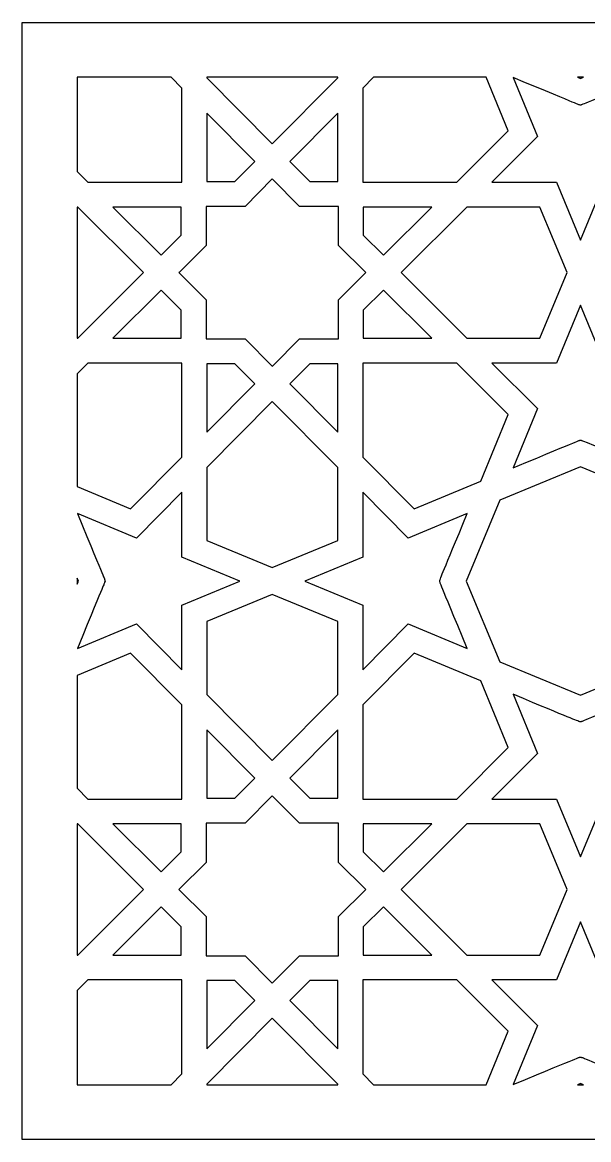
# Model space of a CAD drawing. Header units: millimetres. Extents: x -64 to 64, y -64 to 64.
# Drawn here: x -63.5 to 0.9, y -63.5 to 63.5 of the extents above; entities that cross this region are included whole.
import ezdxf

# ---------------------------------------------------------------- set-up
doc = ezdxf.new("R2010")
doc.units = ezdxf.units.MM
doc.header["$MEASUREMENT"] = 0
doc.layers.add('layer 1', color=7, linetype='Continuous')

msp = doc.modelspace()

# ---------------------------------------------------------------- linework, layer by layer
at = {"layer": 'layer 1', "color": 250}
for points, knots in [([(-63.5, 63.5), (-63.5, 63.5), (-63.5, -63.5), (-63.5, -63.5), (-63.5, -63.5), (-63.5, -63.5), (63.5, -63.5), (63.5, -63.5), (63.5, -63.5), (63.5, -63.5), (63.5, 63.5), (63.5, 63.5), (63.5, 63.5), (63.5, 63.5), (-63.5, 63.5), (-63.5, 63.5)], [0, 0, 0, 0, 0.2, 0.2, 0.2, 0.2, 0.4, 0.4, 0.4, 0.4, 0.6, 0.6, 0.6, 0.6, 1, 1, 1, 1]), ([(-57.259, 57.259), (-57.259, 57.259), (-46.5606, 57.259), (-46.5606, 57.259), (-46.5606, 57.259), (-46.5606, 57.259), (-45.3364, 56.0278), (-45.3364, 56.0278), (-45.3364, 56.0278), (-45.3364, 56.0278), (-45.3364, 45.333), (-45.3364, 45.333), (-45.3364, 45.333), (-45.3364, 45.333), (-56.031, 45.333), (-56.031, 45.333), (-56.031, 45.333), (-56.031, 45.333), (-57.259, 46.5571), (-57.259, 46.5571), (-57.259, 46.5571), (-57.259, 46.5571), (-57.259, 57.259), (-57.259, 57.259)], [0, 0, 0, 0, 0.14285714, 0.14285714, 0.14285714, 0.14285714, 0.28571429, 0.28571429, 0.28571429, 0.28571429, 0.42857143, 0.42857143, 0.42857143, 0.42857143, 0.57142857, 0.57142857, 0.57142857, 0.57142857, 0.71428571, 0.71428571, 0.71428571, 0.71428571, 1, 1, 1, 1]), ([(-42.5115, 57.259), (-42.5115, 57.259), (-27.6024, 57.259), (-27.6024, 57.259), (-27.6024, 57.259), (-27.6024, 57.259), (-27.6024, 57.1959), (-27.6024, 57.1959), (-27.6024, 57.1959), (-27.6024, 57.1959), (-35.0569, 49.7025), (-35.0569, 49.7025), (-35.0569, 49.7025), (-35.0569, 49.7025), (-42.5115, 57.1959), (-42.5115, 57.1959), (-42.5115, 57.1959), (-42.5115, 57.1959), (-42.5115, 57.259), (-42.5115, 57.259)], [0, 0, 0, 0, 0.16666667, 0.16666667, 0.16666667, 0.16666667, 0.33333333, 0.33333333, 0.33333333, 0.33333333, 0.5, 0.5, 0.5, 0.5, 0.66666667, 0.66666667, 0.66666667, 0.66666667, 1, 1, 1, 1]), ([(-24.7773, 56.0278), (-24.7773, 56.0278), (-23.5493, 57.259), (-23.5493, 57.259), (-23.5493, 57.259), (-23.5493, 57.259), (-10.7262, 57.259), (-10.7262, 57.259), (-10.7262, 57.259), (-10.7262, 57.259), (-8.2074, 51.1799), (-8.2074, 51.1799), (-8.2074, 51.1799), (-8.2074, 51.1799), (-14.0825, 45.333), (-14.0825, 45.333), (-14.0825, 45.333), (-14.0825, 45.333), (-24.7773, 45.333), (-24.7773, 45.333), (-24.7773, 45.333), (-24.7773, 45.333), (-24.7773, 56.0278), (-24.7773, 56.0278)], [0, 0, 0, 0, 0.14285714, 0.14285714, 0.14285714, 0.14285714, 0.28571429, 0.28571429, 0.28571429, 0.28571429, 0.42857143, 0.42857143, 0.42857143, 0.42857143, 0.57142857, 0.57142857, 0.57142857, 0.57142857, 0.71428571, 0.71428571, 0.71428571, 0.71428571, 1, 1, 1, 1]), ([(-0.0332, 54.0851), (0.3658, 54.2117), (-0.5634, 53.8399), (7.6588, 57.2308), (7.6588, 57.2308), (7.6588, 57.2308), (4.8726, 50.515), (4.8726, 50.515), (4.8726, 50.515), (4.8726, 50.515), (10.0792, 45.333), (10.0792, 45.333), (10.0792, 45.333), (10.0792, 45.333), (2.7266, 45.333), (2.7266, 45.333), (2.7266, 45.333), (2.7266, 45.333), (-0.0035, 38.7473), (-0.0035, 38.7473), (-0.0035, 38.7473), (-0.0035, 38.7473), (-2.7298, 45.333), (-2.7298, 45.333), (-2.7298, 45.333), (-2.7298, 45.333), (-10.0792, 45.333), (-10.0792, 45.333), (-10.0792, 45.333), (-10.0792, 45.333), (-4.8757, 50.515), (-4.8757, 50.515), (-4.8757, 50.515), (-4.8757, 50.515), (-7.662, 57.2308), (-7.662, 57.2308), (-7.662, 57.2308), (0.5048, 53.8494), (-0.4325, 54.2318), (-0.0332, 54.0851)], [0, 0, 0, 0, 0.09090909, 0.09090909, 0.09090909, 0.09090909, 0.18181818, 0.18181818, 0.18181818, 0.18181818, 0.27272727, 0.27272727, 0.27272727, 0.27272727, 0.36363636, 0.36363636, 0.36363636, 0.36363636, 0.45454545, 0.45454545, 0.45454545, 0.45454545, 0.54545455, 0.54545455, 0.54545455, 0.54545455, 0.63636364, 0.63636364, 0.63636364, 0.63636364, 0.72727273, 0.72727273, 0.72727273, 0.72727273, 0.81818182, 0.81818182, 0.81818182, 0.81818182, 1, 1, 1, 1]), ([(0.338, 57.259), (0.338, 57.259), (-0.0035, 57.1186), (-0.0035, 57.1186), (-0.0035, 57.1186), (-0.0035, 57.1186), (-0.3411, 57.259), (-0.3411, 57.259), (-0.3411, 57.259), (-0.3411, 57.259), (0.338, 57.259), (0.338, 57.259)], [0, 0, 0, 0, 0.25, 0.25, 0.25, 0.25, 0.5, 0.5, 0.5, 0.5, 1, 1, 1, 1]), ([(-42.5115, 53.1851), (-42.5115, 53.1851), (-37.048, 47.6973), (-37.048, 47.6973), (-37.048, 47.6973), (-37.048, 47.6973), (-39.3136, 45.4106), (-39.3136, 45.4106), (-39.3136, 45.4106), (-39.3136, 45.4106), (-42.5115, 45.4106), (-42.5115, 45.4106), (-42.5115, 45.4106), (-42.5115, 45.4106), (-42.5115, 53.1851), (-42.5115, 53.1851)], [0, 0, 0, 0, 0.2, 0.2, 0.2, 0.2, 0.4, 0.4, 0.4, 0.4, 0.6, 0.6, 0.6, 0.6, 1, 1, 1, 1]), ([(-27.6024, 53.1851), (-27.6024, 53.1851), (-27.6024, 45.4106), (-27.6024, 45.4106), (-27.6024, 45.4106), (-27.6024, 45.4106), (-30.8001, 45.4106), (-30.8001, 45.4106), (-30.8001, 45.4106), (-30.8001, 45.4106), (-33.0692, 47.6973), (-33.0692, 47.6973), (-33.0692, 47.6973), (-33.0692, 47.6973), (-27.6024, 53.1851), (-27.6024, 53.1851)], [0, 0, 0, 0, 0.2, 0.2, 0.2, 0.2, 0.4, 0.4, 0.4, 0.4, 0.6, 0.6, 0.6, 0.6, 1, 1, 1, 1]), ([(-42.5888, 42.5856), (-42.5888, 42.5856), (-38.1351, 42.5856), (-38.1351, 42.5856), (-38.1351, 42.5856), (-38.1351, 42.5856), (-35.0603, 45.6953), (-35.0603, 45.6953), (-35.0603, 45.6953), (-35.0603, 45.6953), (-31.975, 42.5856), (-31.975, 42.5856), (-31.975, 42.5856), (-31.975, 42.5856), (-27.5283, 42.5856), (-27.5283, 42.5856), (-27.5283, 42.5856), (-27.5283, 42.5856), (-27.5283, 38.1353), (-27.5283, 38.1353), (-27.5283, 38.1353), (-27.5283, 38.1353), (-24.4182, 35.0534), (-24.4182, 35.0534), (-24.4182, 35.0534), (-24.4182, 35.0534), (-27.5283, 31.9751), (-27.5283, 31.9751), (-27.5283, 31.9751), (-27.5283, 31.9751), (-27.5283, 27.5213), (-27.5283, 27.5213), (-27.5283, 27.5213), (-27.5283, 27.5213), (-31.975, 27.5213), (-31.975, 27.5213), (-31.975, 27.5213), (-31.975, 27.5213), (-35.011, 24.4606), (-35.011, 24.4606), (-35.011, 24.4606), (-35.011, 24.4606), (-35.0146, 24.4676), (-35.0146, 24.4676), (-35.0146, 24.4676), (-35.0146, 24.4676), (-35.0639, 24.4221), (-35.0639, 24.4221), (-35.0639, 24.4221), (-35.0639, 24.4221), (-38.1351, 27.5213), (-38.1351, 27.5213), (-38.1351, 27.5213), (-38.1351, 27.5213), (-42.5888, 27.5213), (-42.5888, 27.5213), (-42.5888, 27.5213), (-42.5888, 27.5213), (-42.5888, 31.9751), (-42.5888, 31.9751), (-42.5888, 31.9751), (-42.5888, 31.9751), (-45.6917, 35.0499), (-45.6917, 35.0499), (-45.6917, 35.0499), (-45.6917, 35.0499), (-45.6355, 35.1095), (-45.6355, 35.1095), (-45.6355, 35.1095), (-45.6355, 35.1095), (-42.5888, 38.1353), (-42.5888, 38.1353), (-42.5888, 38.1353), (-42.5888, 38.1353), (-42.5888, 42.5856), (-42.5888, 42.5856)], [0, 0, 0, 0, 0.05, 0.05, 0.05, 0.05, 0.1, 0.1, 0.1, 0.1, 0.15, 0.15, 0.15, 0.15, 0.2, 0.2, 0.2, 0.2, 0.25, 0.25, 0.25, 0.25, 0.3, 0.3, 0.3, 0.3, 0.35, 0.35, 0.35, 0.35, 0.4, 0.4, 0.4, 0.4, 0.45, 0.45, 0.45, 0.45, 0.5, 0.5, 0.5, 0.5, 0.55, 0.55, 0.55, 0.55, 0.6, 0.6, 0.6, 0.6, 0.65, 0.65, 0.65, 0.65, 0.7, 0.7, 0.7, 0.7, 0.75, 0.75, 0.75, 0.75, 0.8, 0.8, 0.8, 0.8, 0.85, 0.85, 0.85, 0.85, 0.9, 0.9, 0.9, 0.9, 1, 1, 1, 1]), ([(-57.259, 42.508), (-57.259, 42.508), (-57.1956, 42.508), (-57.1956, 42.508), (-57.1956, 42.508), (-57.1956, 42.508), (-49.7057, 35.0534), (-49.7057, 35.0534), (-49.7057, 35.0534), (-49.7057, 35.0534), (-57.1956, 27.6024), (-57.1956, 27.6024), (-57.1956, 27.6024), (-57.1956, 27.6024), (-57.259, 27.6024), (-57.259, 27.6024), (-57.259, 27.6024), (-57.259, 27.6024), (-57.259, 42.508), (-57.259, 42.508)], [0, 0, 0, 0, 0.16666667, 0.16666667, 0.16666667, 0.16666667, 0.33333333, 0.33333333, 0.33333333, 0.33333333, 0.5, 0.5, 0.5, 0.5, 0.66666667, 0.66666667, 0.66666667, 0.66666667, 1, 1, 1, 1]), ([(-53.1851, 42.508), (-53.1851, 42.508), (-45.4139, 42.508), (-45.4139, 42.508), (-45.4139, 42.508), (-45.4139, 42.508), (-45.4139, 39.31), (-45.4139, 39.31), (-45.4139, 39.31), (-45.4139, 39.31), (-47.7005, 37.041), (-47.7005, 37.041), (-47.7005, 37.041), (-47.7005, 37.041), (-53.1851, 42.508), (-53.1851, 42.508)], [0, 0, 0, 0, 0.2, 0.2, 0.2, 0.2, 0.4, 0.4, 0.4, 0.4, 0.6, 0.6, 0.6, 0.6, 1, 1, 1, 1]), ([(-22.413, 37.041), (-22.413, 37.041), (-24.7033, 39.31), (-24.7033, 39.31), (-24.7033, 39.31), (-24.7033, 39.31), (-24.7033, 42.508), (-24.7033, 42.508), (-24.7033, 42.508), (-24.7033, 42.508), (-16.9252, 42.508), (-16.9252, 42.508), (-16.9252, 42.508), (-16.9252, 42.508), (-22.413, 37.041), (-22.413, 37.041)], [0, 0, 0, 0, 0.2, 0.2, 0.2, 0.2, 0.4, 0.4, 0.4, 0.4, 0.6, 0.6, 0.6, 0.6, 1, 1, 1, 1]), ([(-4.6193, 27.6024), (-4.6193, 27.6024), (-12.9145, 27.6024), (-12.9145, 27.6024), (-12.9145, 27.6024), (-12.9145, 27.6024), (-20.4078, 35.0534), (-20.4078, 35.0534), (-20.4078, 35.0534), (-20.4078, 35.0534), (-12.9145, 42.508), (-12.9145, 42.508), (-12.9145, 42.508), (-12.9145, 42.508), (-4.6193, 42.508), (-4.6193, 42.508), (-4.6193, 42.508), (-4.6193, 42.508), (-1.5304, 35.0534), (-1.5304, 35.0534), (-1.5304, 35.0534), (-1.5304, 35.0534), (-4.6193, 27.6024), (-4.6193, 27.6024)], [0, 0, 0, 0, 0.14285714, 0.14285714, 0.14285714, 0.14285714, 0.28571429, 0.28571429, 0.28571429, 0.28571429, 0.42857143, 0.42857143, 0.42857143, 0.42857143, 0.57142857, 0.57142857, 0.57142857, 0.57142857, 0.71428571, 0.71428571, 0.71428571, 0.71428571, 1, 1, 1, 1]), ([(-45.4139, 30.7968), (-45.4139, 30.7968), (-45.4139, 27.6024), (-45.4139, 27.6024), (-45.4139, 27.6024), (-45.4139, 27.6024), (-53.1851, 27.6024), (-53.1851, 27.6024), (-53.1851, 27.6024), (-53.1851, 27.6024), (-47.7005, 33.0623), (-47.7005, 33.0623), (-47.7005, 33.0623), (-47.7005, 33.0623), (-45.4139, 30.7968), (-45.4139, 30.7968)], [0, 0, 0, 0, 0.2, 0.2, 0.2, 0.2, 0.4, 0.4, 0.4, 0.4, 0.6, 0.6, 0.6, 0.6, 1, 1, 1, 1]), ([(-16.9252, 27.6024), (-16.9252, 27.6024), (-24.7033, 27.6024), (-24.7033, 27.6024), (-24.7033, 27.6024), (-24.7033, 27.6024), (-24.7033, 30.7968), (-24.7033, 30.7968), (-24.7033, 30.7968), (-24.7033, 30.7968), (-22.413, 33.0623), (-22.413, 33.0623), (-22.413, 33.0623), (-22.413, 33.0623), (-16.9252, 27.6024), (-16.9252, 27.6024)], [0, 0, 0, 0, 0.2, 0.2, 0.2, 0.2, 0.4, 0.4, 0.4, 0.4, 0.6, 0.6, 0.6, 0.6, 1, 1, 1, 1]), ([(2.7266, 24.7738), (2.7266, 24.7738), (10.0792, 24.7738), (10.0792, 24.7738), (10.0792, 24.7738), (10.0792, 24.7738), (4.8726, 19.5919), (4.8726, 19.5919), (4.8726, 19.5919), (4.8726, 19.5919), (7.6588, 12.8725), (7.6588, 12.8725), (7.6588, 12.8725), (-0.4971, 16.2588), (0.4466, 15.8838), (0, 16.0136), (0, 16.0136), (-0.3517, 15.9036), (0.5771, 16.2768), (-7.662, 12.8725), (-7.662, 12.8725), (-7.662, 12.8725), (-4.8757, 19.5919), (-4.8757, 19.5919), (-4.8757, 19.5919), (-4.8757, 19.5919), (-10.0792, 24.7738), (-10.0792, 24.7738), (-10.0792, 24.7738), (-10.0792, 24.7738), (-2.7298, 24.7738), (-2.7298, 24.7738), (-2.7298, 24.7738), (-2.7298, 24.7738), (-0.0035, 31.3595), (-0.0035, 31.3595), (-0.0035, 31.3595), (-0.0035, 31.3595), (2.7266, 24.7738), (2.7266, 24.7738)], [0, 0, 0, 0, 0.09090909, 0.09090909, 0.09090909, 0.09090909, 0.18181818, 0.18181818, 0.18181818, 0.18181818, 0.27272727, 0.27272727, 0.27272727, 0.27272727, 0.36363636, 0.36363636, 0.36363636, 0.36363636, 0.45454545, 0.45454545, 0.45454545, 0.45454545, 0.54545455, 0.54545455, 0.54545455, 0.54545455, 0.63636364, 0.63636364, 0.63636364, 0.63636364, 0.72727273, 0.72727273, 0.72727273, 0.72727273, 0.81818182, 0.81818182, 0.81818182, 0.81818182, 1, 1, 1, 1]), ([(-57.259, 23.5529), (-57.259, 23.5529), (-56.031, 24.7738), (-56.031, 24.7738), (-56.031, 24.7738), (-56.031, 24.7738), (-45.3364, 24.7738), (-45.3364, 24.7738), (-45.3364, 24.7738), (-45.3364, 24.7738), (-45.3364, 14.079), (-45.3364, 14.079), (-45.3364, 14.079), (-45.3364, 14.079), (-51.1798, 8.2038), (-51.1798, 8.2038), (-51.1798, 8.2038), (-51.1798, 8.2038), (-57.259, 10.7266), (-57.259, 10.7266), (-57.259, 10.7266), (-57.259, 10.7266), (-57.259, 23.5529), (-57.259, 23.5529)], [0, 0, 0, 0, 0.14285714, 0.14285714, 0.14285714, 0.14285714, 0.28571429, 0.28571429, 0.28571429, 0.28571429, 0.42857143, 0.42857143, 0.42857143, 0.42857143, 0.57142857, 0.57142857, 0.57142857, 0.57142857, 0.71428571, 0.71428571, 0.71428571, 0.71428571, 1, 1, 1, 1]), ([(-42.5115, 16.9252), (-42.5115, 16.9252), (-42.5115, 24.6962), (-42.5115, 24.6962), (-42.5115, 24.6962), (-42.5115, 24.6962), (-39.3136, 24.6962), (-39.3136, 24.6962), (-39.3136, 24.6962), (-39.3136, 24.6962), (-37.048, 22.4134), (-37.048, 22.4134), (-37.048, 22.4134), (-37.048, 22.4134), (-42.5115, 16.9252), (-42.5115, 16.9252)], [0, 0, 0, 0, 0.2, 0.2, 0.2, 0.2, 0.4, 0.4, 0.4, 0.4, 0.6, 0.6, 0.6, 0.6, 1, 1, 1, 1]), ([(-33.0692, 22.4134), (-33.0692, 22.4134), (-30.8001, 24.6962), (-30.8001, 24.6962), (-30.8001, 24.6962), (-30.8001, 24.6962), (-27.6024, 24.6962), (-27.6024, 24.6962), (-27.6024, 24.6962), (-27.6024, 24.6962), (-27.6024, 16.9252), (-27.6024, 16.9252), (-27.6024, 16.9252), (-27.6024, 16.9252), (-33.0692, 22.4134), (-33.0692, 22.4134)], [0, 0, 0, 0, 0.2, 0.2, 0.2, 0.2, 0.4, 0.4, 0.4, 0.4, 0.6, 0.6, 0.6, 0.6, 1, 1, 1, 1]), ([(-14.0825, 24.7738), (-14.0825, 24.7738), (-8.2074, 18.9304), (-8.2074, 18.9304), (-8.2074, 18.9304), (-8.2074, 18.9304), (-11.3524, 11.3492), (-11.3524, 11.3492), (-11.3524, 11.3492), (-11.3524, 11.3492), (-18.9304, 8.2038), (-18.9304, 8.2038), (-18.9304, 8.2038), (-18.9304, 8.2038), (-24.7773, 14.079), (-24.7773, 14.079), (-24.7773, 14.079), (-24.7773, 14.079), (-24.7773, 24.7738), (-24.7773, 24.7738), (-24.7773, 24.7738), (-24.7773, 24.7738), (-14.0825, 24.7738), (-14.0825, 24.7738)], [0, 0, 0, 0, 0.14285714, 0.14285714, 0.14285714, 0.14285714, 0.28571429, 0.28571429, 0.28571429, 0.28571429, 0.42857143, 0.42857143, 0.42857143, 0.42857143, 0.57142857, 0.57142857, 0.57142857, 0.57142857, 0.71428571, 0.71428571, 0.71428571, 0.71428571, 1, 1, 1, 1]), ([(-35.0569, 20.4078), (-35.0569, 20.4078), (-27.6024, 12.9148), (-27.6024, 12.9148), (-27.6024, 12.9148), (-27.6024, 12.9148), (-27.6024, 4.6122), (-27.6024, 4.6122), (-27.6024, 4.6122), (-27.6024, 4.6122), (-35.0569, 1.5268), (-35.0569, 1.5268), (-35.0569, 1.5268), (-35.0569, 1.5268), (-42.5115, 4.6122), (-42.5115, 4.6122), (-42.5115, 4.6122), (-42.5115, 4.6122), (-42.5115, 12.9148), (-42.5115, 12.9148), (-42.5115, 12.9148), (-42.5115, 12.9148), (-35.0569, 20.4078), (-35.0569, 20.4078)], [0, 0, 0, 0, 0.14285714, 0.14285714, 0.14285714, 0.14285714, 0.28571429, 0.28571429, 0.28571429, 0.28571429, 0.42857143, 0.42857143, 0.42857143, 0.42857143, 0.57142857, 0.57142857, 0.57142857, 0.57142857, 0.71428571, 0.71428571, 0.71428571, 0.71428571, 1, 1, 1, 1]), ([(12.9921, -0.0035), (12.9921, -0.0035), (9.1821, -9.1856), (9.1821, -9.1856), (9.1821, -9.1856), (9.1821, -9.1856), (-0.0035, -12.9921), (-0.0035, -12.9921), (-0.0035, -12.9921), (-0.0035, -12.9921), (-9.1856, -9.1856), (-9.1856, -9.1856), (-9.1856, -9.1856), (-9.1856, -9.1856), (-12.9917, -0.0035), (-12.9917, -0.0035), (-12.9917, -0.0035), (-12.9917, -0.0035), (-9.1856, 9.1786), (-9.1856, 9.1786), (-9.1856, 9.1786), (-9.1856, 9.1786), (-0.0035, 12.9921), (-0.0035, 12.9921), (-0.0035, 12.9921), (-0.0035, 12.9921), (9.1821, 9.1786), (9.1821, 9.1786), (9.1821, 9.1786), (9.1821, 9.1786), (12.9921, -0.0035), (12.9921, -0.0035)], [0, 0, 0, 0, 0.11111111, 0.11111111, 0.11111111, 0.11111111, 0.22222222, 0.22222222, 0.22222222, 0.22222222, 0.33333333, 0.33333333, 0.33333333, 0.33333333, 0.44444444, 0.44444444, 0.44444444, 0.44444444, 0.55555556, 0.55555556, 0.55555556, 0.55555556, 0.66666667, 0.66666667, 0.66666667, 0.66666667, 0.77777778, 0.77777778, 0.77777778, 0.77777778, 1, 1, 1, 1]), ([(-57.2378, 7.6553), (-57.2378, 7.6553), (-50.5185, 4.8726), (-50.5185, 4.8726), (-50.5185, 4.8726), (-50.5185, 4.8726), (-45.3364, 10.0792), (-45.3364, 10.0792), (-45.3364, 10.0792), (-45.3364, 10.0792), (-45.3364, 2.7231), (-45.3364, 2.7231), (-45.3364, 2.7231), (-45.3364, 2.7231), (-38.7508, -0.0035), (-38.7508, -0.0035), (-38.7508, -0.0035), (-38.7508, -0.0035), (-45.3364, -2.7301), (-45.3364, -2.7301), (-45.3364, -2.7301), (-45.3364, -2.7301), (-45.3364, -10.0792), (-45.3364, -10.0792), (-45.3364, -10.0792), (-45.3364, -10.0792), (-50.5185, -4.8757), (-50.5185, -4.8757), (-50.5185, -4.8757), (-50.5185, -4.8757), (-57.2378, -7.6623), (-57.2378, -7.6623), (-57.2378, -7.6623), (-53.7332, 0.7867), (-54.3898, -0.8096), (-54.0858, 0), (-54.0858, 0), (-54.2218, 0.4082), (-53.9105, -0.3637), (-57.2378, 7.6553)], [0, 0, 0, 0, 0.09090909, 0.09090909, 0.09090909, 0.09090909, 0.18181818, 0.18181818, 0.18181818, 0.18181818, 0.27272727, 0.27272727, 0.27272727, 0.27272727, 0.36363636, 0.36363636, 0.36363636, 0.36363636, 0.45454545, 0.45454545, 0.45454545, 0.45454545, 0.54545455, 0.54545455, 0.54545455, 0.54545455, 0.63636364, 0.63636364, 0.63636364, 0.63636364, 0.72727273, 0.72727273, 0.72727273, 0.72727273, 0.81818182, 0.81818182, 0.81818182, 0.81818182, 1, 1, 1, 1]), ([(-31.3629, -0.0035), (-31.3629, -0.0035), (-24.7773, 2.7231), (-24.7773, 2.7231), (-24.7773, 2.7231), (-24.7773, 2.7231), (-24.7773, 10.0792), (-24.7773, 10.0792), (-24.7773, 10.0792), (-24.7773, 10.0792), (-19.5989, 4.8726), (-19.5989, 4.8726), (-19.5989, 4.8726), (-19.5989, 4.8726), (-12.8792, 7.6588), (-12.8792, 7.6588), (-12.8792, 7.6588), (-15.693, 0.8834), (-15.9106, 0.3736), (-16.0175, 0), (-16.0175, 0), (-15.912, -0.3687), (-16.1893, 0.3214), (-12.8792, -7.6623), (-12.8792, -7.6623), (-12.8792, -7.6623), (-19.5989, -4.8757), (-19.5989, -4.8757), (-19.5989, -4.8757), (-19.5989, -4.8757), (-24.7773, -10.0792), (-24.7773, -10.0792), (-24.7773, -10.0792), (-24.7773, -10.0792), (-24.7773, -2.7301), (-24.7773, -2.7301), (-24.7773, -2.7301), (-24.7773, -2.7301), (-31.3629, -0.0035), (-31.3629, -0.0035)], [0, 0, 0, 0, 0.09090909, 0.09090909, 0.09090909, 0.09090909, 0.18181818, 0.18181818, 0.18181818, 0.18181818, 0.27272727, 0.27272727, 0.27272727, 0.27272727, 0.36363636, 0.36363636, 0.36363636, 0.36363636, 0.45454545, 0.45454545, 0.45454545, 0.45454545, 0.54545455, 0.54545455, 0.54545455, 0.54545455, 0.63636364, 0.63636364, 0.63636364, 0.63636364, 0.72727273, 0.72727273, 0.72727273, 0.72727273, 0.81818182, 0.81818182, 0.81818182, 0.81818182, 1, 1, 1, 1]), ([(-57.259, 0.3341), (-57.259, 0.3341), (-57.1183, -0.0035), (-57.1183, -0.0035), (-57.1183, -0.0035), (-57.1183, -0.0035), (-57.259, -0.3411), (-57.259, -0.3411), (-57.259, -0.3411), (-57.259, -0.3411), (-57.259, 0.3341), (-57.259, 0.3341)], [0, 0, 0, 0, 0.25, 0.25, 0.25, 0.25, 0.5, 0.5, 0.5, 0.5, 1, 1, 1, 1]), ([(-35.0569, -20.4078), (-35.0569, -20.4078), (-42.5115, -12.9145), (-42.5115, -12.9145), (-42.5115, -12.9145), (-42.5115, -12.9145), (-42.5115, -4.6193), (-42.5115, -4.6193), (-42.5115, -4.6193), (-42.5115, -4.6193), (-35.0569, -1.5304), (-35.0569, -1.5304), (-35.0569, -1.5304), (-35.0569, -1.5304), (-27.6024, -4.6193), (-27.6024, -4.6193), (-27.6024, -4.6193), (-27.6024, -4.6193), (-27.6024, -12.9145), (-27.6024, -12.9145), (-27.6024, -12.9145), (-27.6024, -12.9145), (-35.0569, -20.4078), (-35.0569, -20.4078)], [0, 0, 0, 0, 0.14285714, 0.14285714, 0.14285714, 0.14285714, 0.28571429, 0.28571429, 0.28571429, 0.28571429, 0.42857143, 0.42857143, 0.42857143, 0.42857143, 0.57142857, 0.57142857, 0.57142857, 0.57142857, 0.71428571, 0.71428571, 0.71428571, 0.71428571, 1, 1, 1, 1]), ([(-57.259, -10.7301), (-57.259, -10.7301), (-51.1798, -8.2109), (-51.1798, -8.2109), (-51.1798, -8.2109), (-51.1798, -8.2109), (-45.3364, -14.0861), (-45.3364, -14.0861), (-45.3364, -14.0861), (-45.3364, -14.0861), (-45.3364, -24.7809), (-45.3364, -24.7809), (-45.3364, -24.7809), (-45.3364, -24.7809), (-56.031, -24.7809), (-56.031, -24.7809), (-56.031, -24.7809), (-56.031, -24.7809), (-57.259, -23.5564), (-57.259, -23.5564), (-57.259, -23.5564), (-57.259, -23.5564), (-57.259, -10.7301), (-57.259, -10.7301)], [0, 0, 0, 0, 0.14285714, 0.14285714, 0.14285714, 0.14285714, 0.28571429, 0.28571429, 0.28571429, 0.28571429, 0.42857143, 0.42857143, 0.42857143, 0.42857143, 0.57142857, 0.57142857, 0.57142857, 0.57142857, 0.71428571, 0.71428571, 0.71428571, 0.71428571, 1, 1, 1, 1]), ([(-24.7773, -14.0861), (-24.7773, -14.0861), (-18.9304, -8.2109), (-18.9304, -8.2109), (-18.9304, -8.2109), (-18.9304, -8.2109), (-11.3524, -11.3527), (-11.3524, -11.3527), (-11.3524, -11.3527), (-11.3524, -11.3527), (-8.2074, -18.9304), (-8.2074, -18.9304), (-8.2074, -18.9304), (-8.2074, -18.9304), (-14.0825, -24.7809), (-14.0825, -24.7809), (-14.0825, -24.7809), (-14.0825, -24.7809), (-24.7773, -24.7809), (-24.7773, -24.7809), (-24.7773, -24.7809), (-24.7773, -24.7809), (-24.7773, -14.0861), (-24.7773, -14.0861)], [0, 0, 0, 0, 0.14285714, 0.14285714, 0.14285714, 0.14285714, 0.28571429, 0.28571429, 0.28571429, 0.28571429, 0.42857143, 0.42857143, 0.42857143, 0.42857143, 0.57142857, 0.57142857, 0.57142857, 0.57142857, 0.71428571, 0.71428571, 0.71428571, 0.71428571, 1, 1, 1, 1]), ([(-2.7298, -24.7809), (-2.7298, -24.7809), (-10.0792, -24.7809), (-10.0792, -24.7809), (-10.0792, -24.7809), (-10.0792, -24.7809), (-4.8757, -19.5986), (-4.8757, -19.5986), (-4.8757, -19.5986), (-4.8757, -19.5986), (-7.662, -12.8792), (-7.662, -12.8792), (-7.662, -12.8792), (-1.0389, -15.6231), (-0.4452, -15.8817), (0, -16.0186), (0, -16.0186), (0.3517, -15.9015), (-0.5771, -16.2761), (7.6588, -12.8792), (7.6588, -12.8792), (7.6588, -12.8792), (4.8726, -19.5986), (4.8726, -19.5986), (4.8726, -19.5986), (4.8726, -19.5986), (10.0792, -24.7809), (10.0792, -24.7809), (10.0792, -24.7809), (10.0792, -24.7809), (2.7266, -24.7809), (2.7266, -24.7809), (2.7266, -24.7809), (2.7266, -24.7809), (-0.0035, -31.3665), (-0.0035, -31.3665), (-0.0035, -31.3665), (-0.0035, -31.3665), (-2.7298, -24.7809), (-2.7298, -24.7809)], [0, 0, 0, 0, 0.09090909, 0.09090909, 0.09090909, 0.09090909, 0.18181818, 0.18181818, 0.18181818, 0.18181818, 0.27272727, 0.27272727, 0.27272727, 0.27272727, 0.36363636, 0.36363636, 0.36363636, 0.36363636, 0.45454545, 0.45454545, 0.45454545, 0.45454545, 0.54545455, 0.54545455, 0.54545455, 0.54545455, 0.63636364, 0.63636364, 0.63636364, 0.63636364, 0.72727273, 0.72727273, 0.72727273, 0.72727273, 0.81818182, 0.81818182, 0.81818182, 0.81818182, 1, 1, 1, 1]), ([(-42.5115, -16.9252), (-42.5115, -16.9252), (-37.048, -22.413), (-37.048, -22.413), (-37.048, -22.413), (-37.048, -22.413), (-39.3136, -24.7033), (-39.3136, -24.7033), (-39.3136, -24.7033), (-39.3136, -24.7033), (-42.5115, -24.7033), (-42.5115, -24.7033), (-42.5115, -24.7033), (-42.5115, -24.7033), (-42.5115, -16.9252), (-42.5115, -16.9252)], [0, 0, 0, 0, 0.2, 0.2, 0.2, 0.2, 0.4, 0.4, 0.4, 0.4, 0.6, 0.6, 0.6, 0.6, 1, 1, 1, 1]), ([(-27.6024, -16.9252), (-27.6024, -16.9252), (-27.6024, -24.7033), (-27.6024, -24.7033), (-27.6024, -24.7033), (-27.6024, -24.7033), (-30.8001, -24.7033), (-30.8001, -24.7033), (-30.8001, -24.7033), (-30.8001, -24.7033), (-33.0692, -22.413), (-33.0692, -22.413), (-33.0692, -22.413), (-33.0692, -22.413), (-27.6024, -16.9252), (-27.6024, -16.9252)], [0, 0, 0, 0, 0.2, 0.2, 0.2, 0.2, 0.4, 0.4, 0.4, 0.4, 0.6, 0.6, 0.6, 0.6, 1, 1, 1, 1]), ([(-27.5283, -42.5887), (-27.5283, -42.5887), (-31.975, -42.5887), (-31.975, -42.5887), (-31.975, -42.5887), (-31.975, -42.5887), (-35.0569, -45.6988), (-35.0569, -45.6988), (-35.0569, -45.6988), (-35.0569, -45.6988), (-38.1351, -42.5887), (-38.1351, -42.5887), (-38.1351, -42.5887), (-38.1351, -42.5887), (-42.5888, -42.5887), (-42.5888, -42.5887), (-42.5888, -42.5887), (-42.5888, -42.5887), (-42.5888, -38.1353), (-42.5888, -38.1353), (-42.5888, -38.1353), (-42.5888, -38.1353), (-45.6952, -35.0605), (-45.6952, -35.0605), (-45.6952, -35.0605), (-45.6952, -35.0605), (-42.5888, -31.9786), (-42.5888, -31.9786), (-42.5888, -31.9786), (-42.5888, -31.9786), (-42.5888, -27.5283), (-42.5888, -27.5283), (-42.5888, -27.5283), (-42.5888, -27.5283), (-38.1351, -27.5283), (-38.1351, -27.5283), (-38.1351, -27.5283), (-38.1351, -27.5283), (-35.0569, -24.4186), (-35.0569, -24.4186), (-35.0569, -24.4186), (-35.0569, -24.4186), (-31.975, -27.5283), (-31.975, -27.5283), (-31.975, -27.5283), (-31.975, -27.5283), (-27.5283, -27.5283), (-27.5283, -27.5283), (-27.5283, -27.5283), (-27.5283, -27.5283), (-27.5283, -31.9786), (-27.5283, -31.9786), (-27.5283, -31.9786), (-27.5283, -31.9786), (-24.4182, -35.0605), (-24.4182, -35.0605), (-24.4182, -35.0605), (-24.4182, -35.0605), (-27.5283, -38.1353), (-27.5283, -38.1353), (-27.5283, -38.1353), (-27.5283, -38.1353), (-27.5283, -42.5887), (-27.5283, -42.5887)], [0, 0, 0, 0, 0.05882353, 0.05882353, 0.05882353, 0.05882353, 0.11764706, 0.11764706, 0.11764706, 0.11764706, 0.17647059, 0.17647059, 0.17647059, 0.17647059, 0.23529412, 0.23529412, 0.23529412, 0.23529412, 0.29411765, 0.29411765, 0.29411765, 0.29411765, 0.35294118, 0.35294118, 0.35294118, 0.35294118, 0.41176471, 0.41176471, 0.41176471, 0.41176471, 0.47058824, 0.47058824, 0.47058824, 0.47058824, 0.52941176, 0.52941176, 0.52941176, 0.52941176, 0.58823529, 0.58823529, 0.58823529, 0.58823529, 0.64705882, 0.64705882, 0.64705882, 0.64705882, 0.70588235, 0.70588235, 0.70588235, 0.70588235, 0.76470588, 0.76470588, 0.76470588, 0.76470588, 0.82352941, 0.82352941, 0.82352941, 0.82352941, 0.88235294, 0.88235294, 0.88235294, 0.88235294, 1, 1, 1, 1]), ([(-57.259, -27.6059), (-57.259, -27.6059), (-57.1956, -27.6059), (-57.1956, -27.6059), (-57.1956, -27.6059), (-57.1956, -27.6059), (-49.7057, -35.0569), (-49.7057, -35.0569), (-49.7057, -35.0569), (-49.7057, -35.0569), (-57.1956, -42.5115), (-57.1956, -42.5115), (-57.1956, -42.5115), (-57.1956, -42.5115), (-57.259, -42.5115), (-57.259, -42.5115), (-57.259, -42.5115), (-57.259, -42.5115), (-57.259, -27.6059), (-57.259, -27.6059)], [0, 0, 0, 0, 0.16666667, 0.16666667, 0.16666667, 0.16666667, 0.33333333, 0.33333333, 0.33333333, 0.33333333, 0.5, 0.5, 0.5, 0.5, 0.66666667, 0.66666667, 0.66666667, 0.66666667, 1, 1, 1, 1]), ([(-53.1851, -27.6059), (-53.1851, -27.6059), (-45.4139, -27.6059), (-45.4139, -27.6059), (-45.4139, -27.6059), (-45.4139, -27.6059), (-45.4139, -30.8034), (-45.4139, -30.8034), (-45.4139, -30.8034), (-45.4139, -30.8034), (-47.7005, -33.0691), (-47.7005, -33.0691), (-47.7005, -33.0691), (-47.7005, -33.0691), (-53.1851, -27.6059), (-53.1851, -27.6059)], [0, 0, 0, 0, 0.2, 0.2, 0.2, 0.2, 0.4, 0.4, 0.4, 0.4, 0.6, 0.6, 0.6, 0.6, 1, 1, 1, 1]), ([(-24.7033, -27.6059), (-24.7033, -27.6059), (-16.9252, -27.6059), (-16.9252, -27.6059), (-16.9252, -27.6059), (-16.9252, -27.6059), (-22.413, -33.0691), (-22.413, -33.0691), (-22.413, -33.0691), (-22.413, -33.0691), (-24.7033, -30.8034), (-24.7033, -30.8034), (-24.7033, -30.8034), (-24.7033, -30.8034), (-24.7033, -27.6059), (-24.7033, -27.6059)], [0, 0, 0, 0, 0.2, 0.2, 0.2, 0.2, 0.4, 0.4, 0.4, 0.4, 0.6, 0.6, 0.6, 0.6, 1, 1, 1, 1]), ([(-20.4078, -35.0569), (-20.4078, -35.0569), (-12.9145, -27.6059), (-12.9145, -27.6059), (-12.9145, -27.6059), (-12.9145, -27.6059), (-4.6193, -27.6059), (-4.6193, -27.6059), (-4.6193, -27.6059), (-4.6193, -27.6059), (-1.5304, -35.0569), (-1.5304, -35.0569), (-1.5304, -35.0569), (-1.5304, -35.0569), (-4.6193, -42.5115), (-4.6193, -42.5115), (-4.6193, -42.5115), (-4.6193, -42.5115), (-12.9145, -42.5115), (-12.9145, -42.5115), (-12.9145, -42.5115), (-12.9145, -42.5115), (-20.4078, -35.0569), (-20.4078, -35.0569)], [0, 0, 0, 0, 0.14285714, 0.14285714, 0.14285714, 0.14285714, 0.28571429, 0.28571429, 0.28571429, 0.28571429, 0.42857143, 0.42857143, 0.42857143, 0.42857143, 0.57142857, 0.57142857, 0.57142857, 0.57142857, 0.71428571, 0.71428571, 0.71428571, 0.71428571, 1, 1, 1, 1]), ([(-45.4139, -39.3135), (-45.4139, -39.3135), (-45.4139, -42.5115), (-45.4139, -42.5115), (-45.4139, -42.5115), (-45.4139, -42.5115), (-53.1851, -42.5115), (-53.1851, -42.5115), (-53.1851, -42.5115), (-53.1851, -42.5115), (-47.7005, -37.048), (-47.7005, -37.048), (-47.7005, -37.048), (-47.7005, -37.048), (-45.4139, -39.3135), (-45.4139, -39.3135)], [0, 0, 0, 0, 0.2, 0.2, 0.2, 0.2, 0.4, 0.4, 0.4, 0.4, 0.6, 0.6, 0.6, 0.6, 1, 1, 1, 1]), ([(-16.9252, -42.5115), (-16.9252, -42.5115), (-24.7033, -42.5115), (-24.7033, -42.5115), (-24.7033, -42.5115), (-24.7033, -42.5115), (-24.7033, -39.3135), (-24.7033, -39.3135), (-24.7033, -39.3135), (-24.7033, -39.3135), (-22.413, -37.048), (-22.413, -37.048), (-22.413, -37.048), (-22.413, -37.048), (-16.9252, -42.5115), (-16.9252, -42.5115)], [0, 0, 0, 0, 0.2, 0.2, 0.2, 0.2, 0.4, 0.4, 0.4, 0.4, 0.6, 0.6, 0.6, 0.6, 1, 1, 1, 1]), ([(0, -54.1157), (-0.3521, -54.2089), (0.448, -53.8945), (-7.662, -57.2378), (-7.662, -57.2378), (-7.662, -57.2378), (-4.8757, -50.5185), (-4.8757, -50.5185), (-4.8757, -50.5185), (-4.8757, -50.5185), (-10.0792, -45.3365), (-10.0792, -45.3365), (-10.0792, -45.3365), (-10.0792, -45.3365), (-2.7298, -45.3365), (-2.7298, -45.3365), (-2.7298, -45.3365), (-2.7298, -45.3365), (-0.0035, -38.7508), (-0.0035, -38.7508), (-0.0035, -38.7508), (-0.0035, -38.7508), (2.7266, -45.3365), (2.7266, -45.3365), (2.7266, -45.3365), (2.7266, -45.3365), (10.0792, -45.3365), (10.0792, -45.3365), (10.0792, -45.3365), (10.0792, -45.3365), (4.8726, -50.5185), (4.8726, -50.5185), (4.8726, -50.5185), (4.8726, -50.5185), (7.6553, -57.2378), (7.6553, -57.2378), (7.6553, -57.2378), (-0.5009, -53.8575), (0.4473, -54.2287), (0, -54.1157)], [0, 0, 0, 0, 0.09090909, 0.09090909, 0.09090909, 0.09090909, 0.18181818, 0.18181818, 0.18181818, 0.18181818, 0.27272727, 0.27272727, 0.27272727, 0.27272727, 0.36363636, 0.36363636, 0.36363636, 0.36363636, 0.45454545, 0.45454545, 0.45454545, 0.45454545, 0.54545455, 0.54545455, 0.54545455, 0.54545455, 0.63636364, 0.63636364, 0.63636364, 0.63636364, 0.72727273, 0.72727273, 0.72727273, 0.72727273, 0.81818182, 0.81818182, 0.81818182, 0.81818182, 1, 1, 1, 1]), ([(-45.3364, -56.0313), (-45.3364, -56.0313), (-46.5573, -57.259), (-46.5573, -57.259), (-46.5573, -57.259), (-46.5573, -57.259), (-57.259, -57.259), (-57.259, -57.259), (-57.259, -57.259), (-57.259, -57.259), (-57.259, -46.5571), (-57.259, -46.5571), (-57.259, -46.5571), (-57.259, -46.5571), (-56.031, -45.3365), (-56.031, -45.3365), (-56.031, -45.3365), (-56.031, -45.3365), (-45.3364, -45.3365), (-45.3364, -45.3365), (-45.3364, -45.3365), (-45.3364, -45.3365), (-45.3364, -56.0313), (-45.3364, -56.0313)], [0, 0, 0, 0, 0.14285714, 0.14285714, 0.14285714, 0.14285714, 0.28571429, 0.28571429, 0.28571429, 0.28571429, 0.42857143, 0.42857143, 0.42857143, 0.42857143, 0.57142857, 0.57142857, 0.57142857, 0.57142857, 0.71428571, 0.71428571, 0.71428571, 0.71428571, 1, 1, 1, 1]), ([(-42.5115, -53.1922), (-42.5115, -53.1922), (-42.5115, -45.4138), (-42.5115, -45.4138), (-42.5115, -45.4138), (-42.5115, -45.4138), (-39.3136, -45.4138), (-39.3136, -45.4138), (-39.3136, -45.4138), (-39.3136, -45.4138), (-37.048, -47.7005), (-37.048, -47.7005), (-37.048, -47.7005), (-37.048, -47.7005), (-42.5115, -53.1922), (-42.5115, -53.1922)], [0, 0, 0, 0, 0.2, 0.2, 0.2, 0.2, 0.4, 0.4, 0.4, 0.4, 0.6, 0.6, 0.6, 0.6, 1, 1, 1, 1]), ([(-27.6024, -53.1922), (-27.6024, -53.1922), (-33.0692, -47.7005), (-33.0692, -47.7005), (-33.0692, -47.7005), (-33.0692, -47.7005), (-30.8001, -45.4138), (-30.8001, -45.4138), (-30.8001, -45.4138), (-30.8001, -45.4138), (-27.6024, -45.4138), (-27.6024, -45.4138), (-27.6024, -45.4138), (-27.6024, -45.4138), (-27.6024, -53.1922), (-27.6024, -53.1922)], [0, 0, 0, 0, 0.2, 0.2, 0.2, 0.2, 0.4, 0.4, 0.4, 0.4, 0.6, 0.6, 0.6, 0.6, 1, 1, 1, 1]), ([(-10.7262, -57.259), (-10.7262, -57.259), (-23.5529, -57.259), (-23.5529, -57.259), (-23.5529, -57.259), (-23.5529, -57.259), (-24.7773, -56.0313), (-24.7773, -56.0313), (-24.7773, -56.0313), (-24.7773, -56.0313), (-24.7773, -45.3365), (-24.7773, -45.3365), (-24.7773, -45.3365), (-24.7773, -45.3365), (-14.0825, -45.3365), (-14.0825, -45.3365), (-14.0825, -45.3365), (-14.0825, -45.3365), (-8.2074, -51.1835), (-8.2074, -51.1835), (-8.2074, -51.1835), (-8.2074, -51.1835), (-10.7262, -57.259), (-10.7262, -57.259)], [0, 0, 0, 0, 0.14285714, 0.14285714, 0.14285714, 0.14285714, 0.28571429, 0.28571429, 0.28571429, 0.28571429, 0.42857143, 0.42857143, 0.42857143, 0.42857143, 0.57142857, 0.57142857, 0.57142857, 0.57142857, 0.71428571, 0.71428571, 0.71428571, 0.71428571, 1, 1, 1, 1]), ([(-27.6024, -57.259), (-27.6024, -57.259), (-42.5115, -57.259), (-42.5115, -57.259), (-42.5115, -57.259), (-42.5115, -57.259), (-42.5115, -57.1955), (-42.5115, -57.1955), (-42.5115, -57.1955), (-42.5115, -57.1955), (-35.0569, -49.7057), (-35.0569, -49.7057), (-35.0569, -49.7057), (-35.0569, -49.7057), (-27.6024, -57.1955), (-27.6024, -57.1955), (-27.6024, -57.1955), (-27.6024, -57.1955), (-27.6024, -57.259), (-27.6024, -57.259)], [0, 0, 0, 0, 0.16666667, 0.16666667, 0.16666667, 0.16666667, 0.33333333, 0.33333333, 0.33333333, 0.33333333, 0.5, 0.5, 0.5, 0.5, 0.66666667, 0.66666667, 0.66666667, 0.66666667, 1, 1, 1, 1]), ([(-0.3411, -57.259), (-0.3411, -57.259), (-0.0035, -57.1183), (-0.0035, -57.1183), (-0.0035, -57.1183), (-0.0035, -57.1183), (0.338, -57.259), (0.338, -57.259), (0.338, -57.259), (0.338, -57.259), (-0.3411, -57.259), (-0.3411, -57.259)], [0, 0, 0, 0, 0.25, 0.25, 0.25, 0.25, 0.5, 0.5, 0.5, 0.5, 1, 1, 1, 1])]:
    msp.add_open_spline(points, degree=3, knots=knots, dxfattribs=at)

doc.saveas('drawing.dxf')
